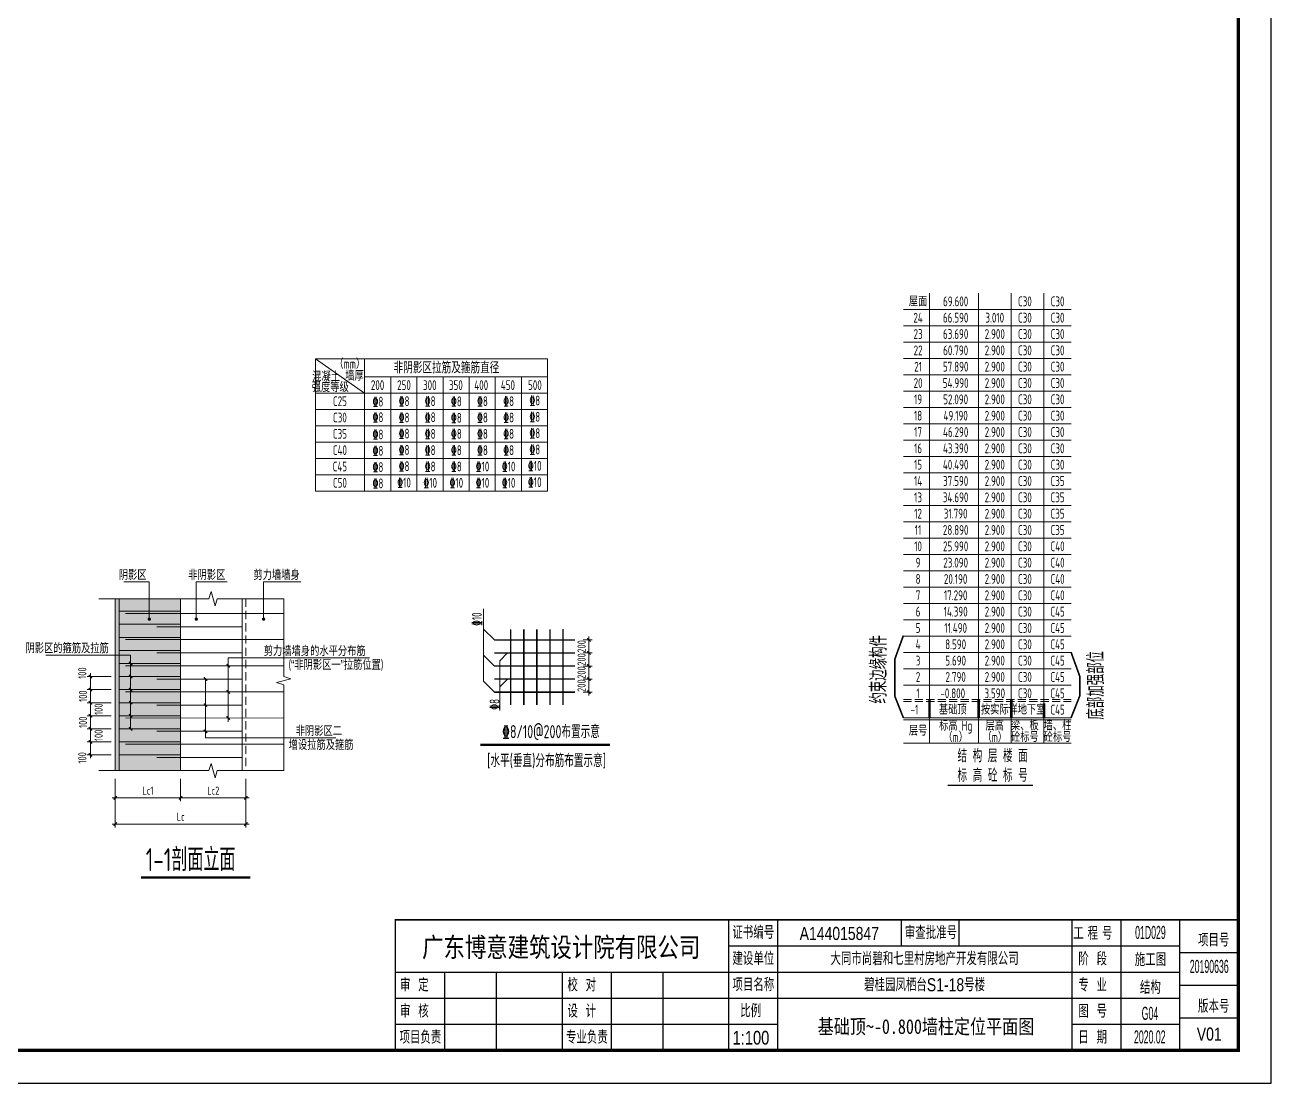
# Model space of a CAD drawing. Extents: x 5874492 to 7194610, y -939842 to -279257.
# Drawn here: x 6342017 to 6380154, y -515307 to -482908 of the extents above; entities that cross this region are included whole.
import ezdxf
from ezdxf.enums import TextEntityAlignment as Align

# ---------------------------------------------------------------- set-up
doc = ezdxf.new("R2010")
doc.units = 0
doc.header["$LTSCALE"] = 1000
doc.linetypes.add('DASH', pattern=[0.35, 0.25, -0.1])
doc.linetypes.add('HIDDEN', pattern=[0.375, 0.25, -0.125])
for name, color, linetype, lineweight in [('S-基础-DIM', 3, 'Continuous', 20), ('S-墙柱-DIM', 3, 'Continuous', 20), ('S-墙柱-REIN', 1, 'Continuous', 20), ('S-大样-HATCH', 251, 'Continuous', 20), ('S-大样-实线', 2, 'Continuous', 20), ('S-通用-TAB', 7, 'Continuous', 20), ('S-通用-TEXT', 7, 'Continuous', 20), ('S-通用-THIN', 7, 'Continuous', 20)]:
    doc.layers.add(name, color=color, linetype=linetype, lineweight=lineweight)
doc.layers.add('Y-云图图框', color=7, linetype='Continuous')
doc.styles.add('_YT_Name', font='', dxfattribs={"width": 0.8})
doc.styles.add('_YT_Sign_Text', font='ros.shx', dxfattribs={"width": 0.8, "bigfont": 'hztxt.shx'})
doc.styles.add('_YT_TK_Text', font='ros.shx', dxfattribs={"width": 0.8, "bigfont": 'hztxt.shx'})
doc.styles.get("Standard").update_dxf_attribs({"font": 'gbenor.shx', "bigfont": 'gbcbig.shx'})
doc.styles.add('TSSD', font='Tssdeng.shx', dxfattribs={"width": 0.7, "bigfont": 'hztxt.shx'})
doc.styles.add('TSSD_Dimension', font='tssdeng.shx', dxfattribs={"width": 0.7, "bigfont": 'tssdchn.shx'})
doc.styles.add('TSSD_NORM', font='tssdeng.shx', dxfattribs={"width": 0.7, "bigfont": 'tssdchn.shx'})
doc.styles.add('TSSD_Rein', font='tssdeng.shx', dxfattribs={"width": 0.7, "bigfont": 'hztxt.shx'})
doc.styles.get('_YT_Name').set_extended_font_data('SimHei')
doc.dimstyles.new('TSSD_20_100', dxfattribs={"dimtxt": 250, "dimasz": 100, "dimexe": 100, "dimexo": 250, "dimgap": 100, "dimtad": 1, "dimdec": 0, "dimlfac": 0.2, "dimzin": 0, "dimdsep": 46, "dimtxsty": 'TSSD_Dimension', "dimblk": 'ARCHTICK', "dimcen": 0, "dimdle": 100, "dimclrt": 7, "dimadec": 0, "dimazin": 0, "dimtfac": 1, "dimtdec": 0, "dimtix": 1, "dimtmove": 2, "dimatfit": 3, "dimfxl": 0, "dimtolj": 1, "dimtzin": 0, "dimarcsym": 0})

# ---------------------------------------------------------------- blocks, each defined once
blk = doc.blocks.new('ECMCTK_A0_横_单行图名-横向图框会签栏-0')
for p, q in [((1022.98, 50), (1022.98, 26)), ((1023, 50), (1023, 10)), ((1037.98, 50), (1037.98, 10)), ((1075.8, 50), (1075.8, 42)), ((1093.48, 50), (1093.48, 42)), ((1128, 50), (1128, 10)), ((1143, 50), (1143, 10)), ((1161, 50.01), (1179, 50)), ((1161, 50.01), (1161, 10)), ((1023, 42), (1161, 42)), ((1161, 40.01), (1179, 40.01)), ((921, 34), (1161, 34)), ((936, 34), (936, 10)), ((952, 10), (952, 34)), ((972, 34), (972, 10)), ((987, 34), (987, 10)), ((1003, 10), (1003, 34)), ((1161, 30.01), (1179, 30)), ((921, 26), (1161, 26)), ((1161, 20), (1179, 20)), ((921, 18), (1037.96, 18)), ((1128, 18), (1161, 18))]:
    blk.add_line(p, q)
at = {"color": 4}
blk.add_lwpolyline([(0, 0), (1189, 0), (1189, 841), (0, 841)], close=True, dxfattribs=at)
for points, const_width in [([(25, 10), (1179, 10), (1179, 831), (25, 831)], 1), ([(921, 10), (1179, 10), (1179, 50), (921, 50)], 0.45)]:
    blk.add_lwpolyline(points, close=True, dxfattribs=dict(const_width=const_width))
at = {"const_width": 0.45}
for points in [[(921, 10), (921, 50.01), (1161, 50.01)], [(1161, 50.01), (1161, 10)]]:
    blk.add_lwpolyline(points, dxfattribs=at)
at = {"style": '_YT_Sign_Text', "width": 0.8}
for s, p in [('证书编号', (1024.15, 44.14)), ('审查批准号', (1076.91, 44.06)), ('工 程 号', (1128.47, 43.85)), ('项目号', (1166.65, 41.8)), ('建设单位', (1024.15, 36.14)), ('阶  段', (1130.01, 36.05)), ('审  定', (922.41, 28.05)), ('校  对', (973.66, 28.05)), ('项目名称', (1024.15, 28.14)), ('专  业', (1130.01, 28.05)), ('审  核', (922.41, 20.05)), ('设  计', (973.66, 20.05)), ('比例', (1026.54, 20.16)), ('图  号', (1130.01, 20.05)), ('版本号', (1166.65, 21.55)), ('项目负责', (922.27, 12.05)), ('专业负责', (973.21, 12.05)), ('日  期', (1130.01, 12.05))]:
    blk.add_text(s, height=4, dxfattribs=at).set_placement(p)
at = {"color": 80, "flags": 3}
for tag, height, p in [('YTHQINS', 3, (34.31, 832.5)), ('ECMCKEY', 3, (414.25, 484.67)), ('YTTQINS', 5.62, (1196.03, 12.81)), ('YTFRAME', 3, (904.42, 4.05)), ('YTBARCODE_T1', 3, (971.21, 4.65))]:
    blk.add_attdef(tag, text='', height=height, dxfattribs=at).set_placement(p, align=Align.MIDDLE_CENTER)
at = {"color": 80, "style": '_YT_TK_Text', "width": 0.8, "flags": 3}
for tag, p in [('{姓名五}', (9.62, 809.48)), ('{姓名六}', (14.92, 809.38)), ('{姓名七}', (19.96, 809.48)), ('{姓名八}', (24.7, 809.33)), ('[专业五]', (9.63, 785.25)), ('[专业六]', (14.56, 785.25)), ('[专业七]', (19.49, 785.17)), ('[专业八]', (24.5, 785.09)), ('{姓名一}', (9.73, 733.71)), ('{姓名二}', (14.79, 733.6)), ('{姓名三}', (19.65, 733.65)), ('{姓名四}', (24.75, 733.5)), ('[专业一]', (9.58, 710.09)), ('[专业二]', (14.46, 709.92)), ('[专业三]', (19.63, 709.95)), ('[专业四]', (25, 709.79))]:
    blk.add_attdef(tag, text='', height=3, rotation=90, dxfattribs=at).set_placement(p, align=Align.BOTTOM_LEFT)
at = {"style": '_YT_TK_Text', "width": 0.8}
blk.add_attdef('设计联系电话', text='', height=4, rotation=90, dxfattribs=at).set_placement((16.86, 656.55), align=Align.MIDDLE)
for tag, height, style, width, p in [('证书编号', 4, '_YT_Sign_Text', 0.8, (1056.87, 43.81)), ('审查批准号', 4, '_YT_Sign_Text', 0.8, (1109.06, 43.81)), ('工程号', 4, '_YT_Sign_Text', 0.5, (1152.08, 44.12)), ('设计单位', 6, '_YT_Name', 0.8, (971.75, 38.6)), ('建设单位', 4, '_YT_Sign_Text', 0.8, (1082.96, 36.11)), ('阶段', 4, '_YT_Sign_Text', 0.8, (1152.08, 35.81)), ('项目号', 4, '_YT_Sign_Text', 0.5, (1170.08, 33.72)), ('项目名称', 4, '_YT_Sign_Text', 0.8, (1082.96, 28.11)), ('专业', 4, '_YT_Sign_Text', 0.8, (1152.08, 27.31)), ('图纸编号', 4, '_YT_Sign_Text', 0.5, (1151.93, 19.36)), ('图纸名称', 4.5, '_YT_Name', 0.8, (1083.39, 15.06)), ('出图比例', 4.2, '_YT_Sign_Text', 0.8, (1029.82, 11.78)), ('日期', 4, '_YT_Sign_Text', 0.5, (1151.88, 12.13)), ('版本号', 4, '_YT_Sign_Text', 0.8, (1170.08, 13))]:
    blk.add_attdef(tag, text='', height=height, dxfattribs=dict(style=style, width=width)).set_placement(p, align=Align.CENTER)
at = {"style": '_YT_Sign_Text', "width": 0.8, "flags": 3}
for tag, p, height in [('[审定人]', (938.95, 27.81), 4.1), ('{审定人}', (953.87, 26.45), 6.24), ('[校对人]', (990.23, 27.82), 4.1), ('{校对人}', (1006.35, 26.53), 6.24), ('[审核人]', (939.01, 19.76), 4.1), ('{审核人}', (954.98, 18.44), 6.24), ('[设计人]', (990.47, 20.21), 4.1), ('{设计人}', (1006.48, 18.54), 6.24), ('[项目负责人]', (938.78, 12.01), 4.1), ('{项目负责人}', (956.28, 10.72), 6.24), ('[专业负责人]', (990.74, 11.77), 4.1), ('{专业负责人}', (1006.58, 10.36), 6.24)]:
    blk.add_attdef(tag, p, '', height=height, dxfattribs=at)
at = {"color": 80, "flags": 3}
for tag, p in [('YTBZSIT', (25, 10)), ('EXT_TK_LEFT', (25, 10)), ('YTQRCODE', (899.04, 11.91))]:
    blk.add_attdef(tag, p, '', height=3, dxfattribs=at)
blk = doc.blocks.new('_ArchTick')
at = {"color": 0, "linetype": 'ByBlock', "const_width": 0.4}
blk.add_lwpolyline([(-0.5, -0.5), (0.5, 0.5)], dxfattribs=at)
blk = doc.blocks.new('*D1894')
at = {"layer": 'Defpoints', "color": 0, "transparency": 16777216}
for p in [(6331671, -461037), (6332552, -461037), (6332552, -461437)]:
    blk.add_point(p, dxfattribs=at)
at = {"layer": 'S-墙柱-DIM', "color": 0, "lineweight": -2, "transparency": 16777216}
for p, q in [((6332302, -461037), (6331571, -461037)), ((6331671, -461537), (6331671, -460937)), ((6332302, -461437), (6331571, -461437))]:
    blk.add_line(p, q, dxfattribs=at)
at = {"layer": 'S-墙柱-DIM', "color": 0, "lineweight": -2, "transparency": 16777216, "xscale": 100, "yscale": 100, "zscale": 100}
for p, rotation in [((6331671, -461037), 90), ((6331671, -461437), 270)]:
    blk.add_blockref('_ArchTick', p, dxfattribs=dict(at, rotation=rotation))
at = {"layer": 'S-墙柱-DIM', "color": 7, "transparency": 16777216, "insert": (6331421, -460931), "char_height": 250, "attachment_point": 5, "rotation": 90, "style": 'TSSD_Dimension'}
blk.add_mtext('\\A1;100', dxfattribs=at)
blk = doc.blocks.new('*D1895')
at = {"layer": 'Defpoints', "color": 0, "transparency": 16777216}
for p in [(6331671, -461437), (6332552, -461437), (6332552, -461837)]:
    blk.add_point(p, dxfattribs=at)
at = {"layer": 'S-墙柱-DIM', "color": 0, "lineweight": -2, "transparency": 16777216}
for p, q in [((6332302, -461437), (6331571, -461437)), ((6331671, -461437), (6331671, -461337)), ((6331671, -461837), (6331671, -461437)), ((6332302, -461837), (6331571, -461837)), ((6331671, -461837), (6331671, -461937))]:
    blk.add_line(p, q, dxfattribs=at)
at = {"layer": 'S-墙柱-DIM', "color": 0, "lineweight": -2, "transparency": 16777216, "xscale": 100, "yscale": 100, "zscale": 100}
for p, rotation in [((6331671, -461437), 270), ((6331671, -461837), 90)]:
    blk.add_blockref('_ArchTick', p, dxfattribs=dict(at, rotation=rotation))
at = {"layer": 'S-墙柱-DIM', "color": 7, "transparency": 16777216, "insert": (6331446, -461637), "char_height": 250, "attachment_point": 5, "rotation": 90, "style": 'TSSD_Dimension'}
blk.add_mtext('\\A1;100', dxfattribs=at)
blk = doc.blocks.new('*D1896')
at = {"layer": 'Defpoints', "color": 0, "transparency": 16777216}
for p in [(6331671, -461837), (6332552, -461837), (6332552, -462237)]:
    blk.add_point(p, dxfattribs=at)
at = {"layer": 'S-墙柱-DIM', "color": 0, "lineweight": -2, "transparency": 16777216}
for p, q in [((6331671, -462337), (6331671, -461737)), ((6332302, -461837), (6331571, -461837)), ((6332302, -462237), (6331571, -462237))]:
    blk.add_line(p, q, dxfattribs=at)
at = {"layer": 'S-墙柱-DIM', "color": 0, "lineweight": -2, "transparency": 16777216, "xscale": 100, "yscale": 100, "zscale": 100}
for p, rotation in [((6331671, -461837), 90), ((6331671, -462237), 270)]:
    blk.add_blockref('_ArchTick', p, dxfattribs=dict(at, rotation=rotation))
at = {"layer": 'S-墙柱-DIM', "color": 7, "transparency": 16777216, "insert": (6331921, -462037), "char_height": 250, "attachment_point": 5, "rotation": 90, "style": 'TSSD_Dimension'}
blk.add_mtext('\\A1;100', dxfattribs=at)
blk = doc.blocks.new('*D1897')
at = {"layer": 'Defpoints', "color": 0, "transparency": 16777216}
for p in [(6331671, -462237), (6332552, -462237), (6332552, -462637)]:
    blk.add_point(p, dxfattribs=at)
at = {"layer": 'S-墙柱-DIM', "color": 0, "lineweight": -2, "transparency": 16777216}
for p, q in [((6331671, -462237), (6331671, -462137)), ((6332302, -462237), (6331571, -462237)), ((6331671, -462637), (6331671, -462237)), ((6332302, -462637), (6331571, -462637)), ((6331671, -462637), (6331671, -462737))]:
    blk.add_line(p, q, dxfattribs=at)
at = {"layer": 'S-墙柱-DIM', "color": 0, "lineweight": -2, "transparency": 16777216, "xscale": 100, "yscale": 100, "zscale": 100}
for p, rotation in [((6331671, -462237), 270), ((6331671, -462637), 90)]:
    blk.add_blockref('_ArchTick', p, dxfattribs=dict(at, rotation=rotation))
at = {"layer": 'S-墙柱-DIM', "color": 7, "transparency": 16777216, "insert": (6331446, -462437), "char_height": 250, "attachment_point": 5, "rotation": 90, "style": 'TSSD_Dimension'}
blk.add_mtext('\\A1;100', dxfattribs=at)
blk = doc.blocks.new('*D1898')
at = {"layer": 'Defpoints', "color": 0, "transparency": 16777216}
for p in [(6331671, -462637), (6332552, -462637), (6332552, -463037)]:
    blk.add_point(p, dxfattribs=at)
at = {"layer": 'S-墙柱-DIM', "color": 0, "lineweight": -2, "transparency": 16777216}
for p, q in [((6331671, -463137), (6331671, -462537)), ((6332302, -462637), (6331571, -462637)), ((6332302, -463037), (6331571, -463037))]:
    blk.add_line(p, q, dxfattribs=at)
at = {"layer": 'S-墙柱-DIM', "color": 0, "lineweight": -2, "transparency": 16777216, "xscale": 100, "yscale": 100, "zscale": 100}
for p, rotation in [((6331671, -462637), 90), ((6331671, -463037), 270)]:
    blk.add_blockref('_ArchTick', p, dxfattribs=dict(at, rotation=rotation))
at = {"layer": 'S-墙柱-DIM', "color": 7, "transparency": 16777216, "insert": (6331921, -462837), "char_height": 250, "attachment_point": 5, "rotation": 90, "style": 'TSSD_Dimension'}
blk.add_mtext('\\A1;100', dxfattribs=at)
blk = doc.blocks.new('*D1899')
at = {"layer": 'Defpoints', "color": 0, "transparency": 16777216}
for p in [(6331671, -463037), (6332552, -463037), (6332552, -463437)]:
    blk.add_point(p, dxfattribs=at)
at = {"layer": 'S-墙柱-DIM', "color": 0, "lineweight": -2, "transparency": 16777216}
for p, q in [((6331671, -463537), (6331671, -462937)), ((6332302, -463037), (6331571, -463037)), ((6332302, -463437), (6331571, -463437))]:
    blk.add_line(p, q, dxfattribs=at)
at = {"layer": 'S-墙柱-DIM', "color": 0, "lineweight": -2, "transparency": 16777216, "xscale": 100, "yscale": 100, "zscale": 100}
for p, rotation in [((6331671, -463037), 90), ((6331671, -463437), 270)]:
    blk.add_blockref('_ArchTick', p, dxfattribs=dict(at, rotation=rotation))
at = {"layer": 'S-墙柱-DIM', "color": 7, "transparency": 16777216, "insert": (6331421, -463527), "char_height": 250, "attachment_point": 5, "rotation": 90, "style": 'TSSD_Dimension'}
blk.add_mtext('\\A1;100', dxfattribs=at)
blk = doc.blocks.new('*D1900')
at = {"layer": 'Defpoints', "color": 0, "transparency": 16777216}
for p in [(6332432, -463915), (6336432, -463915), (6336432, -465554)]:
    blk.add_point(p, dxfattribs=at)
at = {"layer": 'S-墙柱-DIM', "color": 0, "lineweight": -2, "transparency": 16777216}
for p, q in [((6332432, -464165), (6332432, -465654)), ((6336432, -464165), (6336432, -465654)), ((6332332, -465554), (6336532, -465554))]:
    blk.add_line(p, q, dxfattribs=at)
at = {"layer": 'S-墙柱-DIM', "color": 0, "lineweight": -2, "transparency": 16777216, "xscale": 100, "yscale": 100, "zscale": 100, "rotation": 180}
blk.add_blockref('_ArchTick', (6332432, -465554), dxfattribs=at)
at = {"layer": 'S-墙柱-DIM', "color": 0, "lineweight": -2, "transparency": 16777216, "xscale": 100, "yscale": 100, "zscale": 100}
blk.add_blockref('_ArchTick', (6336432, -465554), dxfattribs=at)
at = {"layer": 'S-墙柱-DIM', "color": 7, "transparency": 16777216, "insert": (6334432, -465329), "char_height": 250, "attachment_point": 5, "style": 'TSSD_Dimension'}
blk.add_mtext('\\A1;Lc', dxfattribs=at)
blk = doc.blocks.new('*D1901')
at = {"layer": 'Defpoints', "color": 0, "transparency": 16777216}
for p in [(6334432, -463915), (6336432, -463915), (6336432, -464754)]:
    blk.add_point(p, dxfattribs=at)
at = {"layer": 'S-墙柱-DIM', "color": 0, "lineweight": -2, "transparency": 16777216}
for p, q in [((6334432, -464165), (6334432, -464854)), ((6336432, -464165), (6336432, -464854)), ((6334332, -464754), (6336532, -464754))]:
    blk.add_line(p, q, dxfattribs=at)
at = {"layer": 'S-墙柱-DIM', "color": 0, "lineweight": -2, "transparency": 16777216, "xscale": 100, "yscale": 100, "zscale": 100, "rotation": 180}
blk.add_blockref('_ArchTick', (6334432, -464754), dxfattribs=at)
at = {"layer": 'S-墙柱-DIM', "color": 0, "lineweight": -2, "transparency": 16777216, "xscale": 100, "yscale": 100, "zscale": 100}
blk.add_blockref('_ArchTick', (6336432, -464754), dxfattribs=at)
at = {"layer": 'S-墙柱-DIM', "color": 7, "transparency": 16777216, "insert": (6335432, -464529), "char_height": 250, "attachment_point": 5, "style": 'TSSD_Dimension'}
blk.add_mtext('\\A1;Lc2', dxfattribs=at)
blk = doc.blocks.new('*D1902')
at = {"layer": 'Defpoints', "color": 0, "transparency": 16777216}
for p in [(6332432, -463915), (6334432, -463915), (6334432, -464754)]:
    blk.add_point(p, dxfattribs=at)
at = {"layer": 'S-墙柱-DIM', "color": 0, "lineweight": -2, "transparency": 16777216}
for p, q in [((6332432, -464165), (6332432, -464854)), ((6334432, -464165), (6334432, -464854)), ((6332332, -464754), (6334532, -464754))]:
    blk.add_line(p, q, dxfattribs=at)
at = {"layer": 'S-墙柱-DIM', "color": 0, "lineweight": -2, "transparency": 16777216, "xscale": 100, "yscale": 100, "zscale": 100, "rotation": 180}
blk.add_blockref('_ArchTick', (6332432, -464754), dxfattribs=at)
at = {"layer": 'S-墙柱-DIM', "color": 0, "lineweight": -2, "transparency": 16777216, "xscale": 100, "yscale": 100, "zscale": 100}
blk.add_blockref('_ArchTick', (6334432, -464754), dxfattribs=at)
at = {"layer": 'S-墙柱-DIM', "color": 7, "transparency": 16777216, "insert": (6333432, -464529), "char_height": 250, "attachment_point": 5, "style": 'TSSD_Dimension'}
blk.add_mtext('\\A1;Lc1', dxfattribs=at)
blk = doc.blocks.new('24F')
at = {"layer": 'S-通用-TEXT'}
for p, q in [((1809, 15068), (1809, 1293)), ((3309, 15068), (3309, 1293)), ((4309, 1293), (4309, 15068)), ((5309, 1293), (5309, 15068)), ((1009, 14568), (6141, 14568)), ((1009, 14568), (6141, 14568)), ((1009, 14068), (6141, 14068)), ((1009, 13568), (6141, 13568)), ((1009, 13068), (6141, 13068)), ((1009, 12568), (6141, 12568)), ((1009, 12068), (6141, 12068)), ((1009, 11568), (6141, 11568)), ((1009, 11068), (6141, 11068)), ((1009, 10568), (6141, 10568)), ((1009, 10068), (6141, 10068)), ((1009, 9568), (6141, 9568)), ((1009, 9068), (6141, 9068)), ((1009, 8568), (6141, 8568)), ((1009, 8068), (6141, 8068)), ((1009, 7568), (6141, 7568)), ((1009, 7068), (6141, 7068)), ((1009, 6568), (6141, 6568)), ((1009, 6068), (6141, 6068)), ((1009, 5568), (6141, 5568)), ((1009, 5068), (6141, 5068)), ((1009, 4568), (6141, 4568)), ((1009, 4068), (6141, 4068)), ((1009, 3568), (6141, 3568)), ((1009, 3068), (6141, 3068)), ((1009, 2068), (6141, 2068)), ((1009, 2007), (6141, 2007)), ((1009, 1293), (6141, 1293))]:
    blk.add_line(p, q, dxfattribs=at)
at = {"layer": 'S-通用-TEXT', "linetype": 'DASH'}
for p, q in [((1009, 2629), (6141, 2629)), ((1009, 2568), (6141, 2568)), ((1009, 2568), (6141, 2568)), ((1009, 2568), (6141, 2568))]:
    blk.add_line(p, q, dxfattribs=at)
at = {"layer": 'S-通用-TEXT'}
for points in [[(1009, 4586, 50, 50, 0), (744, 3854, 50, 50, 0), (745, 2735, 50, 50, 0), (1009, 2068, 0, 0, 0)], [(6141, 4074, 50, 50, 0), (6406, 3342, 50, 50, 0), (6406, 2735, 50, 50, 0), (6141, 2068, 0, 0, 0)]]:
    blk.add_lwpolyline(points, format="xyseb", dxfattribs=at)
at = {"layer": 'S-通用-TEXT', "const_width": 50}
blk.add_lwpolyline([(2361, 0), (4977, 0)], dxfattribs=at)
at = {"layer": 'S-通用-TEXT', "style": 'TSSD_Rein', "width": 0.7}
for s, p in [('屋面', (1459, 14818)), ('69.600', (2609, 14818)), ('C30', (4728, 14818)), ('C30', (5728, 14818)), ('24', (1459, 14318)), ('66.590', (2609, 14318)), ('3.010', (3806, 14318)), ('C30', (4728, 14318)), ('C30', (5728, 14318)), ('23', (1459, 13818)), ('63.690', (2609, 13818)), ('2.900', (3806, 13818)), ('C30', (4728, 13818)), ('C30', (5728, 13818)), ('22', (1459, 13318)), ('60.790', (2609, 13318)), ('2.900', (3806, 13318)), ('C30', (4728, 13318)), ('C30', (5728, 13318)), ('21', (1459, 12818)), ('57.890', (2609, 12818)), ('2.900', (3806, 12818)), ('C30', (4728, 12818)), ('C30', (5728, 12818)), ('20', (1459, 12318)), ('54.990', (2609, 12318)), ('2.900', (3806, 12318)), ('C30', (4728, 12318)), ('C30', (5728, 12318)), ('19', (1459, 11818)), ('52.090', (2609, 11818)), ('2.900', (3806, 11818)), ('C30', (4728, 11818)), ('C30', (5728, 11818)), ('18', (1459, 11318)), ('49.190', (2609, 11318)), ('2.900', (3806, 11318)), ('C30', (4728, 11318)), ('C30', (5728, 11318)), ('17', (1459, 10818)), ('46.290', (2609, 10818)), ('2.900', (3806, 10818)), ('C30', (4728, 10818)), ('C30', (5728, 10818)), ('16', (1459, 10318)), ('43.390', (2609, 10318)), ('2.900', (3806, 10318)), ('C30', (4728, 10318)), ('C30', (5728, 10318)), ('15', (1459, 9818)), ('40.490', (2609, 9818)), ('2.900', (3806, 9818)), ('C30', (4728, 9818)), ('C30', (5728, 9818)), ('14', (1459, 9318)), ('37.590', (2609, 9318)), ('2.900', (3806, 9318)), ('C30', (4728, 9318)), ('13', (1459, 8818)), ('34.690', (2609, 8818)), ('2.900', (3806, 8818)), ('C30', (4728, 8818)), ('12', (1459, 8318)), ('31.790', (2609, 8318)), ('2.900', (3806, 8318)), ('C30', (4728, 8318)), ('11', (1459, 7818)), ('28.890', (2609, 7818)), ('2.900', (3806, 7818)), ('C30', (4728, 7818)), ('10', (1459, 7318)), ('25.990', (2609, 7318)), ('2.900', (3806, 7318)), ('C30', (4728, 7318)), ('C40', (5728, 7318)), ('9', (1459, 6818)), ('23.090', (2609, 6818)), ('2.900', (3806, 6818)), ('C30', (4728, 6818)), ('C40', (5728, 6818)), ('8', (1459, 6318)), ('20.190', (2609, 6318)), ('2.900', (3806, 6318)), ('C30', (4728, 6318)), ('C40', (5728, 6318)), ('7', (1459, 5818)), ('17.290', (2609, 5818)), ('2.900', (3806, 5818)), ('C30', (4728, 5818)), ('C40', (5728, 5818)), ('6', (1459, 5318)), ('14.390', (2609, 5318)), ('2.900', (3806, 5318)), ('C30', (4728, 5318)), ('5', (1459, 4818)), ('11.490', (2609, 4818)), ('2.900', (3806, 4818)), ('C30', (4728, 4818)), ('4', (1459, 4318)), ('8.590', (2609, 4318)), ('2.900', (3806, 4318)), ('C30', (4728, 4318)), ('3', (1459, 3818)), ('5.690', (2609, 3818)), ('2.900', (3806, 3818)), ('C30', (4728, 3818)), ('2', (1459, 3318)), ('2.790', (2609, 3318)), ('2.900', (3806, 3318)), ('C30', (4728, 3318)), ('1', (1459, 2818)), ('-0.800', (2520, 2818)), ('3.590', (3806, 2818)), ('C30', (4728, 2818)), ('-1', (1349, 2318)), ('基础顶', (2520, 2318)), ('按实际', (3806, 2318)), ('详地下室', (4792, 2318)), ('标高 Hg', (2609, 1827)), ('层高', (3806, 1827)), ('梁、板', (4726, 1833)), ('墙、柱', (5726, 1833)), ('层号', (1459, 1674)), ('（m）', (2609, 1475)), ('（m）', (3806, 1475)), ('砼标号', (4726, 1480)), ('砼标号', (5726, 1480))]:
    blk.add_text(s, height=300, dxfattribs=at).set_placement(p, align=Align.MIDDLE_CENTER)
at = {"layer": 'S-通用-TEXT', "color": 6, "style": 'TSSD_Rein', "width": 0.7}
for s, p in [('C35', (5728, 9318)), ('C35', (5728, 8818)), ('C35', (5728, 8318)), ('C35', (5728, 7818)), ('C45', (5728, 5318)), ('C45', (5728, 4818)), ('C45', (5728, 4318)), ('C45', (5728, 3818)), ('C45', (5728, 3318)), ('C45', (5728, 2818)), ('C45', (5728, 2318))]:
    blk.add_text(s, height=300, dxfattribs=at).set_placement(p, align=Align.MIDDLE_CENTER)
at = {"layer": 'S-通用-TEXT', "color": 7, "style": 'TSSD_Rein', "width": 0.7}
for s, p in [('约束边缘构件', (500, 2502)), ('底部加强部位', (7150, 2013))]:
    blk.add_text(s, height=500, rotation=90, dxfattribs=at).set_placement(p)
at = {"layer": 'S-通用-TEXT', "style": 'TSSD_NORM', "width": 0.7}
for s, p in [('结 构 层 楼 面 ', (2665, 706)), ('标 高 砼 标 号', (2665, 106))]:
    blk.add_text(s, height=400, dxfattribs=at).set_placement(p)
blk = doc.blocks.new('*D528')
at = {"layer": 'Defpoints', "color": 0, "transparency": 16777216}
for p in [(3127, 2696), (3550, 2696), (3127, 2296)]:
    blk.add_point(p, dxfattribs=at)
at = {"layer": 'S-基础-DIM', "color": 0, "lineweight": -2, "transparency": 16777216}
for p, q in [((3377, 2696), (3650, 2696)), ((3550, 2696), (3550, 2796)), ((3550, 2296), (3550, 2696)), ((3377, 2296), (3650, 2296)), ((3550, 2296), (3550, 2196))]:
    blk.add_line(p, q, dxfattribs=at)
at = {"layer": 'S-基础-DIM', "color": 0, "lineweight": -2, "transparency": 16777216, "xscale": 100, "yscale": 100, "zscale": 100}
for p, rotation in [((3550, 2696), 270), ((3550, 2296), 90)]:
    blk.add_blockref('_ArchTick', p, dxfattribs=dict(at, rotation=rotation))
at = {"layer": 'S-基础-DIM', "color": 7, "transparency": 16777216, "insert": (3325, 2496), "char_height": 250, "attachment_point": 5, "rotation": 90, "style": 'TSSD_Dimension'}
blk.add_mtext('\\A1;200', dxfattribs=at)
blk = doc.blocks.new('*D529')
at = {"layer": 'Defpoints', "color": 0, "transparency": 16777216}
for p in [(3127, 3096), (3550, 3096), (3127, 2696)]:
    blk.add_point(p, dxfattribs=at)
at = {"layer": 'S-基础-DIM', "color": 0, "lineweight": -2, "transparency": 16777216}
for p, q in [((3377, 3096), (3650, 3096)), ((3550, 3096), (3550, 3196)), ((3550, 2696), (3550, 3096)), ((3377, 2696), (3650, 2696)), ((3550, 2696), (3550, 2596))]:
    blk.add_line(p, q, dxfattribs=at)
at = {"layer": 'S-基础-DIM', "color": 0, "lineweight": -2, "transparency": 16777216, "xscale": 100, "yscale": 100, "zscale": 100}
for p, rotation in [((3550, 3096), 270), ((3550, 2696), 90)]:
    blk.add_blockref('_ArchTick', p, dxfattribs=dict(at, rotation=rotation))
at = {"layer": 'S-基础-DIM', "color": 7, "transparency": 16777216, "insert": (3325, 2896), "char_height": 250, "attachment_point": 5, "rotation": 90, "style": 'TSSD_Dimension'}
blk.add_mtext('\\A1;200', dxfattribs=at)
blk = doc.blocks.new('*D530')
at = {"layer": 'Defpoints', "color": 0, "transparency": 16777216}
for p in [(3127, 3496), (3550, 3496), (3127, 3096)]:
    blk.add_point(p, dxfattribs=at)
at = {"layer": 'S-基础-DIM', "color": 0, "lineweight": -2, "transparency": 16777216}
for p, q in [((3377, 3496), (3650, 3496)), ((3550, 3496), (3550, 3596)), ((3550, 3096), (3550, 3496)), ((3377, 3096), (3650, 3096)), ((3550, 3096), (3550, 2996))]:
    blk.add_line(p, q, dxfattribs=at)
at = {"layer": 'S-基础-DIM', "color": 0, "lineweight": -2, "transparency": 16777216, "xscale": 100, "yscale": 100, "zscale": 100}
for p, rotation in [((3550, 3496), 270), ((3550, 3096), 90)]:
    blk.add_blockref('_ArchTick', p, dxfattribs=dict(at, rotation=rotation))
at = {"layer": 'S-基础-DIM', "color": 7, "transparency": 16777216, "insert": (3325, 3296), "char_height": 250, "attachment_point": 5, "rotation": 90, "style": 'TSSD_Dimension'}
blk.add_mtext('\\A1;200', dxfattribs=at)
blk = doc.blocks.new('*D531')
at = {"layer": 'Defpoints', "color": 0, "transparency": 16777216}
for p in [(3127, 3896), (3550, 3896), (3127, 3496)]:
    blk.add_point(p, dxfattribs=at)
at = {"layer": 'S-基础-DIM', "color": 0, "lineweight": -2, "transparency": 16777216}
for p, q in [((3377, 3896), (3650, 3896)), ((3550, 3896), (3550, 3996)), ((3550, 3496), (3550, 3896)), ((3377, 3496), (3650, 3496)), ((3550, 3496), (3550, 3396))]:
    blk.add_line(p, q, dxfattribs=at)
at = {"layer": 'S-基础-DIM', "color": 0, "lineweight": -2, "transparency": 16777216, "xscale": 100, "yscale": 100, "zscale": 100}
for p, rotation in [((3550, 3896), 270), ((3550, 3496), 90)]:
    blk.add_blockref('_ArchTick', p, dxfattribs=dict(at, rotation=rotation))
at = {"layer": 'S-基础-DIM', "color": 7, "transparency": 16777216, "insert": (3325, 3696), "char_height": 250, "attachment_point": 5, "rotation": 90, "style": 'TSSD_Dimension'}
blk.add_mtext('\\A1;200', dxfattribs=at)
blk = doc.blocks.new('20191001.15335746')
at = {"layer": 'S-通用-TAB'}
for p, q in [((0, 4050), (1500, 3000)), ((0, 4050), (7100, 4050)), ((0, 0), (0, 4050)), ((1500, 0), (1500, 4050)), ((7100, 0), (7100, 4050)), ((1500, 3500), (7100, 3500)), ((2300, 0), (2300, 3500)), ((3100, 0), (3100, 3500)), ((3900, 0), (3900, 3500)), ((4700, 0), (4700, 3500)), ((5500, 0), (5500, 3500)), ((6300, 0), (6300, 3500)), ((0, 3000), (7100, 3000)), ((0, 3000), (7100, 3000)), ((0, 2500), (7100, 2500)), ((0, 2000), (7100, 2000)), ((0, 1500), (7100, 1500)), ((0, 1000), (7100, 1000)), ((0, 500), (7100, 500)), ((0, 0), (7100, 0))]:
    blk.add_line(p, q, dxfattribs=at)
at = {"layer": 'S-通用-TEXT', "style": 'TSSD', "width": 0.7}
for s, height, p in [('（mm）', 300, (1046, 3751)), ('非阴影区拉筋及箍筋直径', 350, (4005, 3609)), ('混凝土', 300, (323, 3360)), ('墙厚', 300, (1191, 3384)), ('强度等级', 300, (450, 3035)), ('200', 300, (1898, 3098)), ('250', 300, (2706, 3098)), ('300', 300, (3496, 3098)), ('350', 300, (4294, 3098)), ('400', 300, (5070, 3098)), ('450', 300, (5886, 3098)), ('500', 300, (6713, 3098)), ('C25', 300, (745, 2606)), ('\x848', 300, (1908, 2591)), ('\x848', 300, (2708, 2606)), ('\x848', 300, (3508, 2606)), ('\x848', 300, (4308, 2600)), ('\x848', 300, (5108, 2606)), ('\x848', 300, (5908, 2606)), ('\x848', 300, (6708, 2626)), ('C30', 300, (745, 2106)), ('\x848', 300, (1908, 2114)), ('\x848', 300, (2708, 2106)), ('\x848', 300, (3508, 2113)), ('\x848', 300, (4308, 2098)), ('\x848', 300, (5108, 2106)), ('\x848', 300, (5908, 2106)), ('\x848', 300, (6708, 2127)), ('C35', 300, (745, 1606)), ('\x848', 300, (2708, 1613)), ('\x848', 300, (3508, 1606)), ('\x848', 300, (4308, 1606)), ('\x848', 300, (5108, 1606)), ('\x848', 300, (5908, 1606)), ('\x848', 300, (6708, 1627)), ('\x848', 300, (1908, 1588)), ('C40', 300, (745, 1106)), ('\x848', 300, (1908, 1088)), ('\x848', 300, (2708, 1113)), ('\x848', 300, (3508, 1106)), ('\x848', 300, (4308, 1106)), ('\x848', 300, (5108, 1106)), ('\x848', 300, (5908, 1106)), ('\x848', 300, (6708, 1127)), ('C45', 300, (745, 606)), ('\x848', 300, (1908, 588)), ('\x848', 300, (2708, 613)), ('\x848', 300, (3508, 606)), ('\x848', 300, (4308, 606)), ('\x8410', 300, (5108, 606)), ('\x8410', 300, (5908, 606)), ('\x8410', 300, (6708, 627)), ('C50', 300, (745, 106)), ('\x848', 300, (1908, 88)), ('\x8410', 300, (2708, 113)), ('\x8410', 300, (3508, 106)), ('\x8410', 300, (4308, 106)), ('\x8410', 300, (5108, 106)), ('\x8410', 300, (5908, 106)), ('\x8410', 300, (6708, 127))]:
    blk.add_text(s, height=height, dxfattribs=at).set_placement(p, align=Align.CENTER)
blk = doc.blocks.new('20191022.21485578')
at = {"layer": 'S-大样-HATCH'}
h = blk.add_hatch(dxfattribs=at)
h.set_pattern_fill('DOTS', color=256, scale=30, style=0)
h.set_pattern_definition([(0, (-89386.275, 702.895), (23.8125, 47.625), [0, -47.625])])
h.paths.add_polyline_path([(2128.7, 8538.3), (4128.7, 8538.3), (4128.7, 3276.9), (2128.7, 3276.9)])
at = {"layer": 'S-墙柱-REIN', "const_width": 30}
for points in [[(2248.7, 8538.3), (2248.7, 3276.9)], [(4128.7, 8538.3), (4128.7, 3276.9)], [(6008.7, 8538.3), (6008.7, 3276.9)], [(2248.7, 8154.9), (4128.7, 8154.9)], [(2433.2, 8086.1), (7286.4, 8086.1)], [(2248.7, 7754.9), (4128.7, 7754.9)], [(3395, 7679), (6008.7, 7679)], [(2248.7, 7354.9), (4128.7, 7354.9)], [(2433.2, 7286.1), (7286.4, 7286.1)], [(2248.7, 6954.9), (4128.7, 6954.9)], [(3395, 6879), (6008.7, 6879)], [(2248.7, 6554.9), (4128.7, 6554.9)], [(2433.2, 6486.1), (7286.4, 6486.1)], [(2248.7, 6154.9), (4128.7, 6154.9)], [(2248.7, 5754.9), (4128.7, 5754.9)], [(3395, 6079), (6008.7, 6079)], [(2248.7, 5354.9), (4128.7, 5354.9)], [(2433.2, 5686.1), (7286.4, 5686.1)], [(2248.7, 4954.9), (4128.7, 4954.9)], [(3395, 5279), (6008.7, 5279)], [(2433.2, 4886.1), (7286.4, 4886.1)], [(2248.7, 4554.9), (4128.7, 4554.9)], [(3395, 4479), (6008.7, 4479)], [(2248.7, 4154.9), (4128.7, 4154.9)], [(2433.2, 4086.1), (7286.4, 4086.1)], [(2248.7, 3754.9), (4128.7, 3754.9)], [(3395, 3679), (6008.7, 3679)]]:
    blk.add_lwpolyline(points, dxfattribs=at)
at = {"layer": 'S-大样-实线'}
blk.add_line((2128.7, 8538.3), (2128.7, 3276.9), dxfattribs=at)
at = {"layer": 'S-大样-实线', "linetype": 'HIDDEN'}
blk.add_line((6128.7, 8538.3), (6128.7, 3276.9), dxfattribs=at)
at = {"layer": 'S-通用-TEXT'}
for p, q in [((2598.7, 6812.1), (0, 6812.1)), ((2598.7, 4554.9), (2598.7, 6812.1)), ((5586, 6727.2), (9909.2, 6727.2)), ((5586, 4767.7), (5586, 6727.2)), ((6626.5, 6727.2), (8756.9, 6727.2)), ((4889.9, 4281.6), (4889.9, 6078.8)), ((4889.9, 4281.6), (8880.1, 4281.6))]:
    blk.add_line(p, q, dxfattribs=at)
for points in [[(3170.6, 7912.9), (3170.6, 9056.4), (2389.3, 9056.4)], [(4608.9, 7912.9), (4608.9, 9056.4), (5555.5, 9056.4)], [(6669.3, 7912.9), (6669.3, 9056.4), (7802.6, 9056.4)]]:
    blk.add_lwpolyline(points, dxfattribs=at)
at = {"layer": 'S-通用-TEXT', "const_width": 50}
for points in [[(3145.6, 7912.9, 1), (3195.6, 7912.9, 1)], [(4633.9, 7912.9, -1), (4583.9, 7912.9, -1)], [(6694.3, 7912.9, -1), (6644.3, 7912.9, -1)]]:
    blk.add_lwpolyline(points, format="xyb", close=True, dxfattribs=at)
at = {"layer": 'S-通用-TEXT'}
for points, const_width in [([(2648.7, 6504.9), (2548.7, 6604.9)], 40), ([(5636, 6436.1), (5536, 6536.1)], 40), ([(2648.7, 6104.9), (2548.7, 6204.9)], 40), ([(4939.9, 6029), (4839.9, 6129)], 40), ([(2648.7, 5704.9), (2548.7, 5804.9)], 40), ([(5636, 5636.1), (5536, 5736.1)], 40), ([(2648.7, 5304.9), (2548.7, 5404.9)], 40), ([(4939.9, 5229.2), (4839.9, 5329.2)], 40), ([(2648.7, 4904.9), (2548.7, 5004.9)], 40), ([(2648.7, 4504.9), (2548.7, 4604.9)], 40), ([(5636, 4836.1), (5536, 4936.1)], 40), ([(4939.9, 4429.2), (4839.9, 4529.2)], 40), ([(2912.2, 0), (6262.7, 0)], 70)]:
    blk.add_lwpolyline(points, dxfattribs=dict(at, const_width=const_width))
at = {"layer": 'S-通用-THIN'}
blk.add_lwpolyline([(1621.6, 8538.3), (4990.8, 8538.3), (5060.8, 8758.3), (5180.8, 8318.3), (5250.8, 8538.3), (7286.4, 8538.3), (7286.4, 6158.2), (7506.4, 6088.2), (7066.4, 5968.2), (7286.4, 5898.2), (7286.4, 3276.9), (5250.8, 3276.9), (5180.8, 3056.9), (5060.8, 3496.9), (4990.8, 3276.9), (1621.6, 3276.9)], dxfattribs=at)
at = {"layer": 'S-通用-TEXT', "style": 'TSSD', "width": 0.7}
for s, p in [('阴影区', (3085.1, 9114)), ('非阴影区', (5496.3, 9114)), ('剪力墙墙身', (7775.5, 9114)), ('阴影区的箍筋及拉筋', (1931.9, 6869.8)), ('剪力墙墙身的水平分布筋', (9791.4, 6784.9))]:
    blk.add_text(s, height=300, dxfattribs=at).set_placement(p, align=Align.RIGHT)
for s, p in [('(“非阴影区一”拉筋位置)', (7434.8, 6360.6)), ('非阴影区二', (7650.7, 4335.6)), ('增设拉筋及箍筋', (7435, 3909.5))]:
    blk.add_text(s, height=300, dxfattribs=at).set_placement(p)
at = {"layer": 'S-通用-TEXT', "style": 'TSSD_Rein', "width": 0.7}
blk.add_text('1-1剖面立面', height=700, rotation=0.0014, dxfattribs=at).set_placement((3059.8, 200))
at = {"layer": 'S-墙柱-DIM'}
for base, p1, p2, picture, middle in [((1368, 6154.9), (2248.7, 5754.9), (2248.7, 6154.9), '*D1894', (1118, 6261.7)), ((1368, 5354.9), (2248.7, 4954.9), (2248.7, 5354.9), '*D1896', (1618, 5154.9)), ((1368, 4554.9), (2248.7, 4154.9), (2248.7, 4554.9), '*D1898', (1618, 4354.9)), ((1368, 4154.9), (2248.7, 3754.9), (2248.7, 4154.9), '*D1899', (1118, 3665.8))]:
    dim = blk.add_linear_dim(base=base, p1=p1, p2=p2, angle=90, text='100', dimstyle='TSSD_20_100', dxfattribs=at)
    dim.commit()
    dim.dimension.update_dxf_attribs({"geometry": picture, "text_midpoint": middle, "dimtype": 128, "insert": (-6330303.4, 467192.3)})
for base, p1, p2, picture, middle in [((1368, 5754.9), (2248.7, 5354.9), (2248.7, 5754.9), '*D1895', (1143, 5554.9)), ((1368, 4954.9), (2248.7, 4554.9), (2248.7, 4954.9), '*D1897', (1143, 4754.9))]:
    dim = blk.add_linear_dim(base=base, p1=p1, p2=p2, angle=90, text='100', dimstyle='TSSD_20_100', dxfattribs=at)
    dim.commit()
    dim.dimension.update_dxf_attribs({"geometry": picture, "text_midpoint": middle, "insert": (-6330303.4, 467192.3)})
for base, p1, p2, text, picture, middle in [((6128.7, 1637.9), (2128.7, 3276.9), (6128.7, 3276.9), 'Lc', '*D1900', (4128.7, 1862.9)), ((4128.7, 2437.9), (2128.7, 3276.9), (4128.7, 3276.9), 'Lc1', '*D1902', (3128.7, 2662.9)), ((6128.7, 2437.9), (4128.7, 3276.9), (6128.7, 3276.9), 'Lc2', '*D1901', (5128.7, 2662.9))]:
    dim = blk.add_linear_dim(base=base, p1=p1, p2=p2, text=text, dimstyle='TSSD_20_100', dxfattribs=at)
    dim.commit()
    dim.dimension.update_dxf_attribs({"geometry": picture, "text_midpoint": middle, "insert": (-6330303.4, 467192.3)})
blk = doc.blocks.new('20191001.15353311')
at = {"layer": 'S-墙柱-REIN', "const_width": 45}
for points in [[(1157.5, 1898.8), (1157.5, 4219.5)], [(1557.5, 1900.3), (1557.5, 4221)], [(1957.5, 1898.8), (1957.5, 4219.5)], [(2357.5, 1898.8), (2357.5, 4219.5)], [(2757.5, 1904.8), (2757.5, 4225.5)], [(659.8, 3895.6), (3127.1, 3895.6)], [(659.8, 3495.6), (3127.1, 3495.6)], [(659.8, 3095.6), (3127.1, 3095.6)], [(659.8, 2695.6), (3127.1, 2695.6)], [(659.8, 2295.6), (3127.1, 2295.6)]]:
    blk.add_lwpolyline(points, dxfattribs=at)
at = {"layer": 'S-通用-TEXT'}
for p, q in [((326.5, 2628.9), (326.5, 4847)), ((659.8, 3895.6), (326.5, 4228.9)), ((1059.8, 3495.6), (819.7, 3255.5)), ((659.8, 3095.6), (326.5, 3428.9)), ((819.7, 1736.1), (819.7, 3255.5)), ((1059.8, 2695.6), (819.7, 2455.5)), ((659.8, 2295.6), (326.5, 2628.9))]:
    blk.add_line(p, q, dxfattribs=at)
at = {"layer": 'S-通用-TEXT', "const_width": 70}
blk.add_lwpolyline([(225.8, 687.3), (4193.9, 687.3)], dxfattribs=at)
at = {"layer": 'S-通用-TEXT', "style": 'TSSD_Rein', "width": 0.7}
for s, p in [('\x8410', (121.2, 4529.4)), ('\x848', (662.9, 1922))]:
    blk.add_text(s, height=300, rotation=90, dxfattribs=at).set_placement(p, align=Align.MIDDLE)
blk.add_text('\x848/10@200布置示意', height=400, dxfattribs=at).set_placement((2390.2, 1088.8), align=Align.MIDDLE)
blk.add_text('[水平(垂直)分布筋布置示意]', height=400, dxfattribs=at).set_placement((2254.2, 200), align=Align.MIDDLE_CENTER)
at = {"layer": 'S-基础-DIM'}
for p1, p2, picture, middle in [((3127.1, 3495.6), (3127.1, 3895.6), '*D531', (3324.7, 3695.6)), ((3127.1, 3095.6), (3127.1, 3495.6), '*D530', (3324.7, 3295.6)), ((3127.1, 2695.6), (3127.1, 3095.6), '*D529', (3324.7, 2895.6)), ((3127.1, 2295.6), (3127.1, 2695.6), '*D528', (3324.7, 2495.6))]:
    dim = blk.add_aligned_dim(p1=p1, p2=p2, distance=-422.6, text='200', dimstyle='TSSD_20_100', override={"dimlfac": 0.5}, dxfattribs=at)
    dim.commit()
    dim.dimension.update_dxf_attribs({"geometry": picture, "text_midpoint": middle})

msp = doc.modelspace()

# ---------------------------------------------------------------- linework, layer by layer
at = {"layer": 'S-通用-TEXT', "const_width": 80}
for points in [[(6369701.2, -503562), (6369701.2, -504122.9)], [(6371201.2, -503562), (6371201.2, -504122.9)], [(6372201.2, -503562), (6372201.2, -504122.9)], [(6373201.2, -503683.7), (6373201.2, -504122.9)]]:
    msp.add_lwpolyline(points, dxfattribs=at)

# ---------------------------------------------------------------- block references
at = {"layer": 'S-墙柱-REIN'}
for name, p in [('20191022.21485578', (6342653.8, -509015.1)), ('20191001.15353311', (6355727, -505633.6))]:
    msp.add_blockref(name, p, dxfattribs=at)
at = {"layer": 'S-通用-TAB'}
msp.add_blockref('20191001.15335746', (6350912.1, -497184.9), dxfattribs=at)
at = {"layer": 'S-通用-TEXT'}
msp.add_blockref('24F', (6367892.1, -506190.6), dxfattribs=at)
at = {"layer": 'Y-云图图框'}
ref = msp.add_blockref('ECMCTK_A0_横_单行图名-横向图框会签栏-0', (6261254.1, -515307.3), dxfattribs=dict(at, xscale=100, yscale=100, zscale=100))
ref.add_attrib('图纸编号', 'G04', dxfattribs={"layer": '0', "height": 400, "style": '_YT_Sign_Text', "width": 0.5}).set_placement((6376447, -513371), align=Align.CENTER)
ref.add_attrib('图纸名称', '基础顶~-0.800墙柱定位平面图', dxfattribs={"layer": '0', "height": 450, "style": '_YT_Name', "width": 0.8}).set_placement((6369593, -513800.9), align=Align.CENTER)
ref.add_attrib('版本号', 'V01', dxfattribs={"layer": '0', "height": 400, "style": '_YT_Sign_Text', "width": 0.8}).set_placement((6378261.8, -514007.1), align=Align.CENTER)
ref.add_attrib('项目名称', '碧桂园凤栖台S1-18号楼', dxfattribs={"layer": '0', "height": 400, "style": '_YT_Sign_Text', "width": 0.8}).set_placement((6369550.1, -512495.9), align=Align.CENTER)
ref.add_attrib('出图比例', '1:100', dxfattribs={"layer": '0', "height": 420, "style": '_YT_Sign_Text', "width": 0.8}).set_placement((6364236.6, -514129.1), align=Align.CENTER)
ref.add_attrib('工程号', '01D029', dxfattribs={"layer": '0', "height": 400, "style": '_YT_Sign_Text', "width": 0.5}).set_placement((6376461.8, -510895), align=Align.CENTER)
ref.add_attrib('阶段', '施工图', dxfattribs={"layer": '0', "height": 400, "style": '_YT_Sign_Text', "width": 0.8}).set_placement((6376461.8, -511725.9), align=Align.CENTER)
ref.add_attrib('专业', '结构', dxfattribs={"layer": '0', "height": 400, "style": '_YT_Sign_Text', "width": 0.8}).set_placement((6376461.8, -512576.3), align=Align.CENTER)
ref.add_attrib('日期', '2020.02', dxfattribs={"layer": '0', "height": 400, "style": '_YT_Sign_Text', "width": 0.5}).set_placement((6376442.1, -514094.4), align=Align.CENTER)
ref.add_attrib('项目号', '20190636', dxfattribs={"layer": '0', "height": 400, "style": '_YT_Sign_Text', "width": 0.5}).set_placement((6378261.8, -511935.2), align=Align.CENTER)
ref.add_attrib('建设单位', '大同市尚碧和七里村房地产开发有限公司', dxfattribs={"layer": '0', "height": 400, "style": '_YT_Sign_Text', "width": 0.8}).set_placement((6369550.1, -511695.9), align=Align.CENTER)
ref.add_attrib('设计单位', '广东博意建筑设计院有限公司', dxfattribs={"layer": '0', "height": 600, "style": '_YT_Name', "width": 0.8}).set_placement((6358428.8, -511447.1), align=Align.CENTER)
ref.add_attrib('证书编号', 'A144015847', dxfattribs={"layer": '0', "height": 400, "style": '_YT_Sign_Text', "width": 0.8}).set_placement((6366940.7, -510926.1), align=Align.CENTER)

doc.saveas('drawing.dxf')
